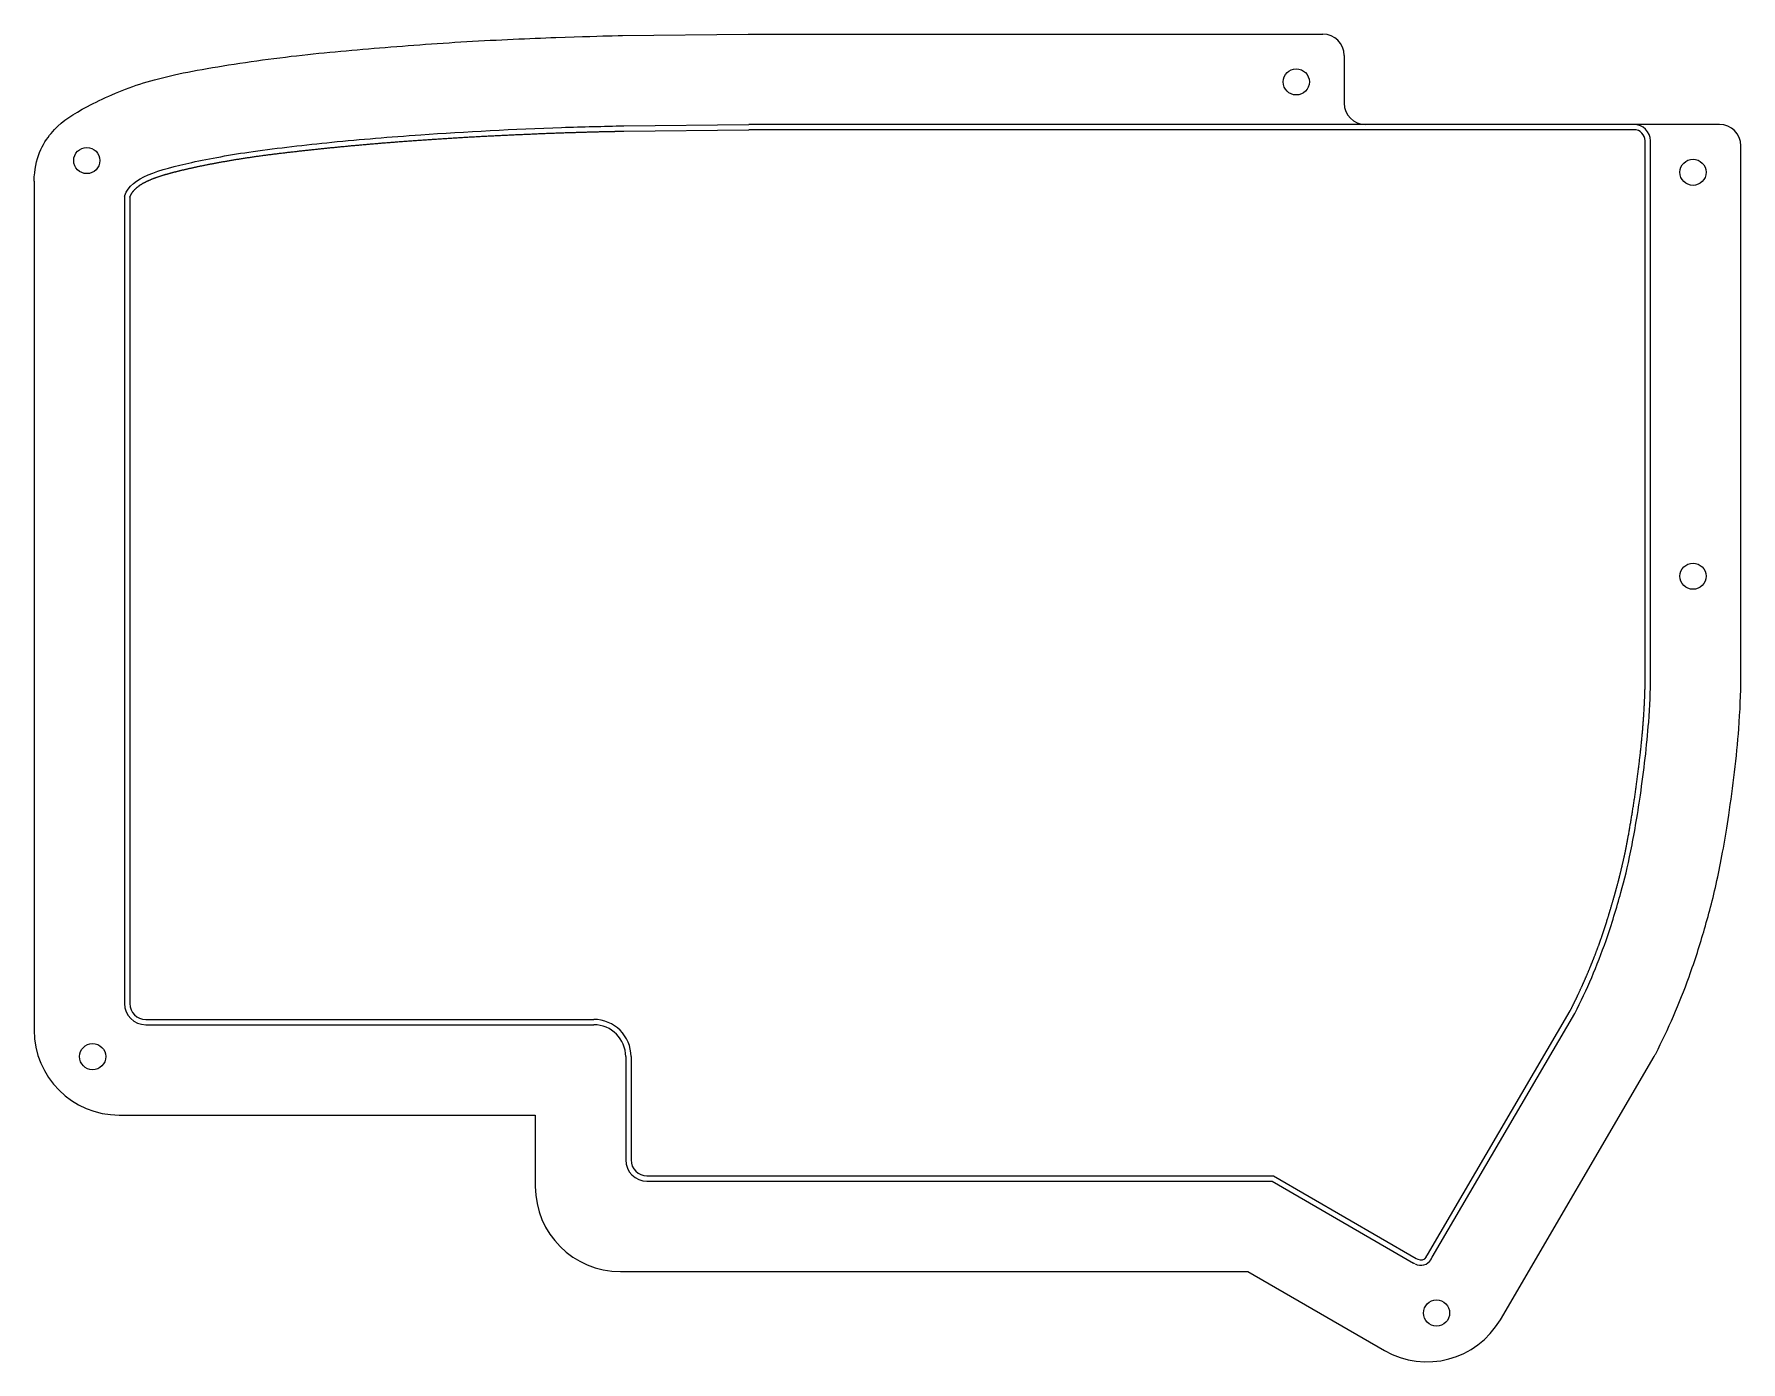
# Model space of a CAD drawing. Header units: millimetres. Extents: x -80 to 80, y -63 to 62.
import ezdxf

# ---------------------------------------------------------------- set-up
doc = ezdxf.new("R2010")
doc.units = ezdxf.units.MM
doc.layers.get('0').update_dxf_attribs({"linetype": 'CONTINUOUS'})

msp = doc.modelspace()

# ---------------------------------------------------------------- linework, layer by layer
for p, q in [((-24.91, 62.03), (-13.1, 62.16)), ((-13.1, 62.16), (40.94, 62.16)), ((42.94, 60.16), (42.94, 55.66)), ((-24.79, 53.53), (-13.05, 53.66)), ((-24.79, 53.03), (-13.05, 53.16)), ((70.2, 53.66), (-13.05, 53.66)), ((70.2, 53.16), (-13.05, 53.16)), ((78.25, 53.66), (44.94, 53.66)), ((70.2, 53.16), (70.2, 53.16)), ((71.25, 52.11), (71.25, 52.11)), ((71.25, 1.66), (71.25, 52.11)), ((71.75, 1.66), (71.75, 52.11)), ((80.25, 1.65), (80.25, 51.66)), ((-80.25, 48.33), (-80.25, -31.53)), ((-71.75, 46.89), (-71.75, -29.03)), ((-71.25, 46.81), (-71.25, -29.03)), ((-71.25, -29.03), (-71.25, -29.03)), ((50.79, -52.66), (64.2, -29.73)), ((51.22, -52.91), (64.64, -29.97)), ((-69.75, -30.53), (-69.75, -30.53)), ((-69.75, -30.53), (-27.62, -30.53)), ((-69.75, -31.03), (-27.62, -31.03)), ((-27.62, -30.53), (-27.62, -30.53)), ((-24.62, -34.03), (-24.62, -43.75)), ((-24.12, -34.03), (-24.12, -34.03)), ((-24.12, -34.03), (-24.12, -43.75)), ((57.64, -58.78), (72.11, -34.03)), ((-72.25, -39.53), (-33.12, -39.53)), ((-33.12, -39.53), (-33.12, -46.25)), ((-24.12, -43.75), (-24.12, -43.75)), ((-22.62, -45.25), (-22.62, -45.25)), ((-22.62, -45.25), (36.31, -45.25)), ((-22.62, -45.75), (36.18, -45.75)), ((36.18, -45.75), (49.48, -53.45)), ((36.31, -45.25), (49.73, -53.01)), ((50.67, -52.86), (50.79, -52.66)), ((51.11, -53.11), (51.22, -52.91)), ((-25.12, -54.25), (33.9, -54.25)), ((33.9, -54.25), (46.73, -61.67)), ((49.6, -53.52), (49.48, -53.45)), ((49.73, -53.01), (49.86, -53.08))]:
    msp.add_line(p, q)
for centre in [(38.44, 57.66), (-75.3, 50.26), (75.75, 49.16), (75.75, 11.16), (-74.75, -34.03), (51.63, -58.15)]:
    msp.add_circle(centre, 1.23)
for centre, radius, start, end in [((40.94, 60.16), 2, 0, 90), ((44.94, 55.66), 2, 180, 270), ((70.2, 52.11), 1.55, 0, 90), ((70.2, 52.11), 1.05, 0, 90), ((78.25, 51.66), 2, 0, 90), ((-69.75, -29.03), 2, 180, 270), ((-69.75, -29.03), 1.5, 180, 270), ((-72.25, -31.53), 8, 180, 270), ((-27.62, -34.03), 3.5, 0, 90), ((-27.62, -34.03), 3, 0, 90), ((-22.62, -43.75), 2, 180, 270), ((-22.62, -43.75), 1.5, 180, 270), ((-25.12, -46.25), 8, 180, 270), ((50.16, -52.56), 0.6, 239.9732, 329.9732), ((50.16, -52.56), 1.1, 239.9732, 329.9732), ((50.73, -54.74), 8, 239.9732, 329.6885)]:
    msp.add_arc(centre, radius, start, end)
for points, degree in [([(-80.25, 48.33), (-80.2, 50.5), (-78.7, 53.2), (-76.14, 54.98), (-71.07, 57.41), (-65.48, 58.75), (-56.46, 60.11), (-48.42, 60.83), (-39.59, 61.5), (-30.66, 61.88), (-24.94, 62.03), (-24.93, 62.03), (-24.92, 62.03), (-24.91, 62.03)], 3), ([(-71.25, 46.81), (-71.21, 46.91), (-71.12, 47.12), (-70.93, 47.42), (-70.57, 47.79), (-69.95, 48.19), (-69.18, 48.54), (-68.28, 48.85), (-67.3, 49.13), (-66.26, 49.39), (-65.18, 49.63), (-64.06, 49.87), (-62.88, 50.09), (-61.64, 50.31), (-60.32, 50.52), (-58.94, 50.72), (-57.49, 50.91), (-56.02, 51.08), (-54.53, 51.25), (-53.05, 51.41), (-51.59, 51.55), (-50.15, 51.69), (-48.71, 51.81), (-47.27, 51.94), (-45.8, 52.05), (-44.3, 52.16), (-42.75, 52.27), (-41.16, 52.37), (-39.54, 52.47), (-37.88, 52.56), (-36.21, 52.64), (-34.54, 52.72), (-32.87, 52.79), (-31.22, 52.86), (-29.58, 52.91), (-27.96, 52.96), (-26.68, 52.99), (-25.73, 53.01), (-25.1, 53.02), (-24.79, 53.03)], 5), ([(64.2, -29.73), (64.28, -29.57), (64.44, -29.24), (64.69, -28.74), (65, -28.08), (65.38, -27.25), (65.75, -26.42), (66.1, -25.59), (66.43, -24.75), (66.76, -23.9), (67.07, -23.04), (67.37, -22.15), (67.66, -21.26), (67.93, -20.37), (68.19, -19.49), (68.44, -18.63), (68.66, -17.8), (68.88, -16.97), (69.08, -16.12), (69.29, -15.2), (69.5, -14.18), (69.71, -13.06), (69.92, -11.82), (70.14, -10.49), (70.35, -9.1), (70.54, -7.66), (70.72, -6.22), (70.88, -4.79), (71.01, -3.4), (71.12, -2.05), (71.19, -0.75), (71.23, 0.24), (71.25, 0.96), (71.25, 1.43), (71.25, 1.66)], 5)]:
    msp.add_open_spline(points, degree=degree)
for points, knots in [([(-71.75, 46.89), (-71.74, 46.92), (-71.73, 46.94), (-71.72, 46.97), (-71.42, 47.83), (-70.61, 48.45), (-69.54, 48.91), (-68.38, 49.4), (-66.93, 49.75), (-65.42, 50.09), (-63.71, 50.46), (-61.82, 50.81), (-59.65, 51.12), (-57.31, 51.45), (-54.73, 51.74), (-52.27, 51.99), (-49.49, 52.26), (-46.82, 52.48), (-43.88, 52.69), (-39.74, 52.98), (-35.07, 53.22), (-30.65, 53.38), (-28.66, 53.44), (-26.7, 53.49), (-24.8, 53.53), (-24.79, 53.53), (-24.79, 53.53), (-24.79, 53.53)], [-0.004218, -0.004218, -0.004218, -0.004218, 0, 0, 0, 0.107429, 0.107429, 0.107429, 0.224908, 0.224908, 0.224908, 0.357971, 0.357971, 0.357971, 0.502022, 0.502022, 0.502022, 0.665361, 0.665361, 0.665361, 0.895923, 0.895923, 0.895923, 1, 1, 1, 1.000026, 1.000026, 1.000026, 1.000026]), ([(64.64, -29.97), (64.64, -29.97), (64.64, -29.96), (64.64, -29.96), (65.78, -27.7), (66.74, -25.5), (67.57, -23.11), (68.09, -21.6), (68.57, -20.03), (68.97, -18.59), (69.31, -17.36), (69.6, -16.19), (69.9, -14.68), (70.2, -13.22), (70.51, -11.42), (70.8, -9.44), (71.13, -7.16), (71.41, -4.75), (71.58, -2.57), (71.69, -1.06), (71.75, 0.35), (71.75, 1.66), (71.75, 1.66), (71.75, 1.66), (71.75, 1.66)], [-0.000567, -0.000567, -0.000567, -0.000567, 0, 0, 0, 0.269919, 0.269919, 0.269919, 0.440543, 0.440543, 0.440543, 0.586569, 0.586569, 0.586569, 0.726652, 0.726652, 0.726652, 0.888165, 0.888165, 0.888165, 1, 1, 1, 1.000015, 1.000015, 1.000015, 1.000015]), ([(72.11, -34.03), (72.15, -33.95), (72.19, -33.86), (72.24, -33.78), (73.42, -31.42), (74.47, -29.06), (75.38, -26.51), (75.93, -24.99), (76.42, -23.44), (76.83, -22.01), (77.29, -20.43), (77.68, -18.96), (78.08, -17.12), (78.43, -15.47), (78.78, -13.51), (79.11, -11.32), (79.51, -8.69), (79.86, -5.83), (80.05, -3.18), (80.18, -1.5), (80.25, 0.1), (80.25, 1.64), (80.25, 1.64), (80.25, 1.65), (80.25, 1.65)], [-0.010214, -0.010214, -0.010214, -0.010214, 0, 0, 0, 0.25, 0.25, 0.25, 0.399934, 0.399934, 0.399934, 0.564436, 0.564436, 0.564436, 0.712219, 0.712219, 0.712219, 0.888815, 0.888815, 0.888815, 1, 1, 1, 1.000273, 1.000273, 1.000273, 1.000273])]:
    msp.add_open_spline(points, degree=3, knots=knots)

doc.saveas('drawing.dxf')
